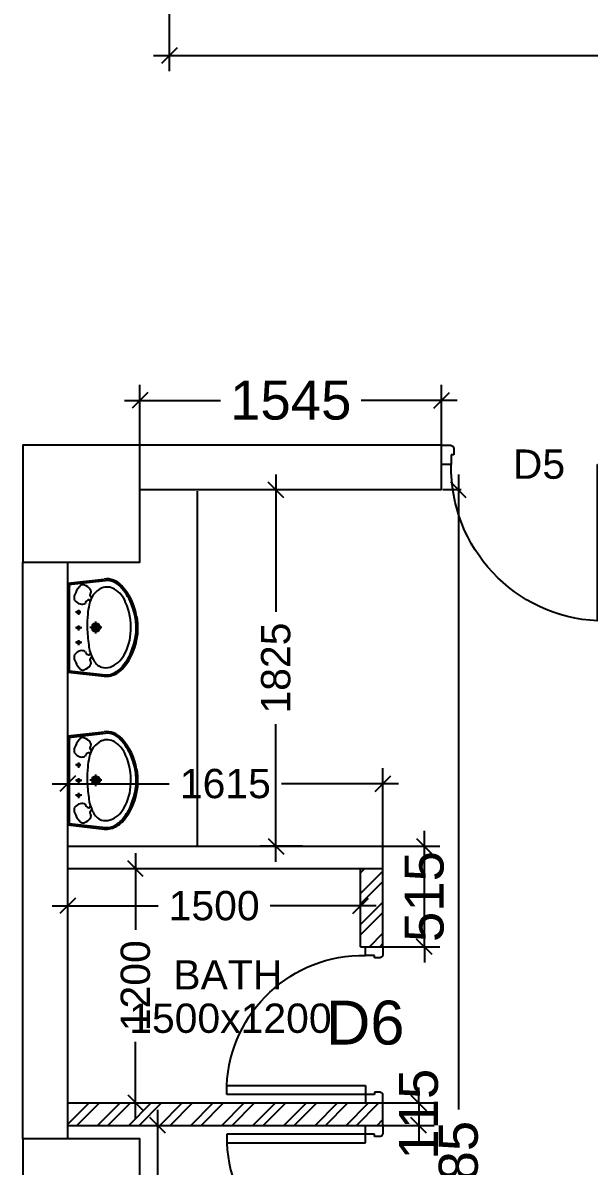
# Model space of a CAD drawing. Extents: x 7620542 to 7843793, y -6476226 to -6093835.
# Drawn here: x 7754299 to 7757200, y -6368625 to -6362768 of the extents above; entities that cross this region are included whole.
import ezdxf
from ezdxf.enums import TextEntityAlignment as Align

# ---------------------------------------------------------------- set-up
doc = ezdxf.new("R2010")
doc.units = 0
doc.header["$LTSCALE"] = 600
doc.header["$MEASUREMENT"] = 0
doc.header["$PDMODE"] = 35
doc.layers.get('0').update_dxf_attribs({"linetype": 'CONTINUOUS'})
doc.layers.get('Defpoints').update_dxf_attribs({"linetype": 'CONTINUOUS'})
for name, color, linetype in [('DOOR', 32, 'CONTINUOUS'), ('joinery', 7, 'CONTINUOUS'), ('LA-column', 3, 'CONTINUOUS'), ('Room Dim', 1, 'CONTINUOUS'), ('T Wall', 8, 'CONTINUOUS'), ('TEXT', 6, 'CONTINUOUS'), ('Toi-Euip', 8, 'CONTINUOUS'), ('Toi. Wall Hat', 3, 'CONTINUOUS'), ('Walls', 7, 'CONTINUOUS'), ('Working Dim', 5, 'CONTINUOUS')]:
    doc.layers.add(name, color=color, linetype=linetype)
doc.styles.add('ari', font='arial.ttf')
doc.styles.add('ARIAL', font='arial.ttf')
doc.dimstyles.new('int. dim', dxfattribs={"dimtxt": 450, "dimasz": 80, "dimexe": 80, "dimexo": 0, "dimgap": 70, "dimtad": 0, "dimdec": 0, "dimzin": 12, "dimdsep": 46, "dimtxsty": 'ari', "dimblk": 'OBLIQUE', "dimcen": 2, "dimdle": 80, "dimclrd": 256, "dimclre": 256, "dimclrt": 6, "dimadec": 0, "dimazin": 0, "dimtfac": 1, "dimtdec": 0, "dimtix": 1, "dimtmove": 2, "dimatfit": 3, "dimfxl": 1, "dimtolj": 1, "dimtzin": 0, "dimlwd": -1, "dimlwe": -1, "dimarcsym": 0})

# ---------------------------------------------------------------- blocks, each defined once
blk = doc.blocks.new('1000')
at = {"layer": 'DOOR'}
for p, q in [((0, -100), (0, 0)), ((0, 0), (49.7, 0)), ((49.7, 0), (49.7, -2.2)), ((63.2, -49.5), (49.7, -49.5)), ((49.7, -49.5), (49.7, -100)), ((63.2, -13.5), (61, -13.5)), ((63.2, -13.5), (63.2, -49.5)), ((836.8, -13.5), (836.8, -49.5)), ((836.8, -13.5), (839, -13.5)), ((836.8, -49.5), (850.3, -49.5)), ((850.3, 0), (850.3, -2.2)), ((900, 0), (850.3, 0)), ((850.3, -49.5), (850.3, -100)), ((900, -100), (900, 0)), ((49.7, -100), (0, -100)), ((49.7, -100), (49.7, -900.6)), ((100.2, -100), (49.7, -100)), ((100.2, -900.6), (100.2, -100)), ((850.3, -100), (900, -100)), ((49.7, -900.6), (100.2, -900.6))]:
    blk.add_line(p, q, dxfattribs=at)
for centre, major_axis, start_param, end_param in [((49.7, -13.5), (-7.95, 7.95), 3.926991, 5.497787), ((850.3, -13.5), (7.95, 7.95), 0.785398, 2.356194)]:
    blk.add_ellipse(centre, major_axis=major_axis, ratio=1, start_param=start_param, end_param=end_param, dxfattribs=at)
at = {"layer": 'DOOR', "color": 145}
blk.add_ellipse((64.3, -115.3), major_axis=(-519.7, 589.8), ratio=1, start_param=2.464943, end_param=4.009476, dxfattribs=at)
blk = doc.blocks.new('A$C1E9F72C1')
at = {"layer": 'Toi-Euip', "color": 8}
for p, q in [((-228.2, 0), (-249, -186.3)), ((-228.2, 0), (228.2, 0)), ((228.2, 0), (249, -186.3)), ((-220.9, -6.6), (-241.8, -193.1)), ((-212.9, -9.7), (208.6, -9.7)), ((-63.8, -54.9), (-90.3, -54.9)), ((-76, -72.5), (-76, -39.7)), ((11.6, -54.9), (-14.9, -54.9)), ((-0.6, -72.5), (-0.6, -39.7)), ((91.5, -54.9), (65.1, -54.9)), ((79.3, -67.3), (79.3, -39.7)), ((220.8, -6.2), (241.8, -193.1)), ((0.9, -174.9), (0.9, -113)), ((-29.6, -144.6), (31.2, -144.6))]:
    blk.add_line(p, q, dxfattribs=at)
for centre, radius in [((-76, -54.9), 6.49), ((-0.6, -54.9), 6.49), ((79.3, -54.9), 6.49), ((0.9, -144.6), 21.7), ((0.9, -144.6), 15.6), ((0.9, -144.6), 11)]:
    blk.add_circle(centre, radius, dxfattribs=at)
for centre, radius, start, end in [((-208.1, 14.7), 24.9, 216.2215, 258.85487), ((207.9, 16.2), 26, 271.42036, 321.25129), ((-196.3, -76.7), 20.9, 116.80905, 207.50919), ((-125, -156.3), 127.2, 109.58641, 129.40175), ((-151.5, -66.7), 34.3, 68.64386, 118.08079), ((-167.5, -75.4), 49.6, 12.80704, 54.9415), ((169.6, -75.4), 49.6, 125.0585, 167.19296), ((153.6, -66.7), 34.3, 61.91921, 111.35614), ((127.1, -156.3), 127.2, 50.59825, 70.41359), ((198.5, -76.7), 20.9, 332.49081, 63.19095), ((-160.4, -68.2), 57.4, 198.35041, 235.03309), ((-181.8, -101.4), 18, 230.4642, 309.53581), ((-164.3, -121.5), 8.67, 53.89261, 133.95969), ((-76.5, -275.6), 168.3, 94.02807, 120.40977), ((-162.9, -122.5), 8.8, 329.67126, 65.48955), ((-131.5, -107.7), 8.62, 142.69611, 276.84736), ((-114.5, -115.3), 27, 106.38602, 151.72849), ((-150, -73.3), 32.2, 330.07912, 16.03456), ((34.9, -905.9), 807.6, 92.47999, 98.77724), ((-3.2, -837.5), 738.4, 84.45177, 89.75687), ((46.1, -400.7), 299, 76.17326, 85.7679), ((102.1, -220), 110.7, 24.97787, 81.97978), ((152.1, -73.3), 32.2, 163.96544, 209.92088), ((116.6, -115.3), 27, 28.27151, 73.61398), ((134.9, -107.4), 7.45, 281.31974, 41.70163), ((164.3, -121.7), 7.8, 112.06932, 194.84772), ((166.5, -121.5), 8.67, 46.04031, 126.10739), ((183.9, -101.4), 18, 230.46419, 309.5358), ((162.5, -68.2), 57.4, 304.96691, 341.64959), ((-110.1, -193), 95.5, 167.34537, 194.41456), ((-129.4, -204.5), 80.8, 113.61868, 156.30705), ((136.7, -201.5), 71.5, 327.59194, 23.22206), ((-165.7, -196.5), 84, 173.00409, 196.76082), ((-141.4, -199.1), 106.9, 191.44792, 227.66), ((-163.3, -200.1), 78.8, 174.85979, 213.20886), ((-82.7, -174.7), 127.1, 199.30539, 242.2025), ((146.7, -197.7), 95.2, 311.91048, 2.7762), ((149.6, -199.6), 100.3, 311.38312, 7.60576), ((-120.4, -183.5), 124.2, 208.78543, 238.15851), ((-15.6, -66.9), 289.4, 226.88006, 256.31993), ((-54.2, -135.8), 202, 229.31459, 253.01061), ((-13.2, -73.3), 249.6, 238.9436, 269.48126), ((11.5, -60.2), 296.4, 278.97703, 313.61545), ((18.1, -68), 277.7, 292.33265, 313.78267), ((77.5, -165.5), 140.9, 291.68677, 328.13967), ((0.4, -45.6), 305.3, 248.15029, 293.80492), ((-3.9, -83.4), 276.6, 253.14844, 282.86095), ((4.7, -23.5), 300.1, 266.15461, 294.58929)]:
    blk.add_arc(centre, radius, start, end, dxfattribs=at)
blk = doc.blocks.new('_Oblique')
at = {"color": 0, "linetype": 'ByBlock', "lineweight": -2}
blk.add_line((-0.5, -0.5), (0.5, 0.5), dxfattribs=at)
blk = doc.blocks.new('*D603')
at = {"layer": 'Defpoints', "color": 0, "transparency": 16777216}
for p in [(7754766.8, -6368416.2, -0.7), (7754989.4, -6368416.2), (7754766.8, -6369616.2, -0.7)]:
    blk.add_point(p, dxfattribs=at)
at = {"layer": 'Working Dim', "transparency": 16777216}
for p, q in [((7754989.4, -6368336.2), (7754989.4, -6368729.6)), ((7754766.8, -6368416.2), (7755069.4, -6368416.2)), ((7754989.4, -6369696.2), (7754989.4, -6369302.9)), ((7754766.8, -6369616.2), (7755069.4, -6369616.2))]:
    blk.add_line(p, q, dxfattribs=at)
at = {"layer": 'Working Dim', "transparency": 16777216, "xscale": 80, "yscale": 80, "zscale": 80}
for p, rotation in [((7754989.4, -6368416.2), 90), ((7754989.4, -6369616.2), 270)]:
    blk.add_blockref('_Oblique', p, dxfattribs=dict(at, rotation=rotation))
at = {"layer": 'Working Dim', "color": 6, "transparency": 16777216, "insert": (7754989.4, -6369016.2), "char_height": 150, "attachment_point": 5, "rotation": 90, "style": 'ari'}
blk.add_mtext('\\A1;1200', dxfattribs=at)
blk = doc.blocks.new('*D605')
at = {"layer": 'Defpoints', "color": 0, "transparency": 16777216}
for p in [(7754749.1, -6367100.7, 5.1), (7754875.9, -6367100.7), (7754749.1, -6368300.2, -0.7)]:
    blk.add_point(p, dxfattribs=at)
at = {"layer": 'Working Dim', "transparency": 16777216}
for p, q in [((7754875.9, -6367020.7), (7754875.9, -6367413.8)), ((7754749.1, -6367100.7), (7754955.9, -6367100.7)), ((7754875.9, -6368380.2), (7754875.9, -6367987.1)), ((7754749.1, -6368300.2), (7754955.9, -6368300.2))]:
    blk.add_line(p, q, dxfattribs=at)
at = {"layer": 'Working Dim', "transparency": 16777216, "xscale": 80, "yscale": 80, "zscale": 80}
for p, rotation in [((7754875.9, -6367100.7), 90), ((7754875.9, -6368300.2), 270)]:
    blk.add_blockref('_Oblique', p, dxfattribs=dict(at, rotation=rotation))
at = {"layer": 'Working Dim', "color": 6, "transparency": 16777216, "insert": (7754875.9, -6367700.5), "char_height": 150, "attachment_point": 5, "rotation": 90, "style": 'ari'}
blk.add_mtext('\\A1;1200', dxfattribs=at)
blk = doc.blocks.new('*D606')
at = {"layer": 'Defpoints', "color": 0, "transparency": 16777216}
for p in [(7756028.9, -6367291.3), (7754528.9, -6367437.1, 5.1), (7756028.9, -6367437.1, -0.7)]:
    blk.add_point(p, dxfattribs=at)
at = {"layer": 'Working Dim', "transparency": 16777216}
for p, q in [((7754528.9, -6367437.1), (7754528.9, -6367211.3)), ((7756028.9, -6367437.1), (7756028.9, -6367211.3)), ((7754448.9, -6367291.3), (7754992.2, -6367291.3)), ((7756108.9, -6367291.3), (7755565.5, -6367291.3))]:
    blk.add_line(p, q, dxfattribs=at)
at = {"layer": 'Working Dim', "transparency": 16777216, "xscale": 80, "yscale": 80, "zscale": 80, "rotation": 180}
blk.add_blockref('_Oblique', (7754528.9, -6367291.3), dxfattribs=at)
at = {"layer": 'Working Dim', "transparency": 16777216, "xscale": 80, "yscale": 80, "zscale": 80}
blk.add_blockref('_Oblique', (7756028.9, -6367291.3), dxfattribs=at)
at = {"layer": 'Working Dim', "color": 6, "transparency": 16777216, "insert": (7755278.9, -6367291.3), "char_height": 150, "attachment_point": 5, "style": 'ari'}
blk.add_mtext('\\A1;1500', dxfattribs=at)
blk = doc.blocks.new('*D609')
at = {"layer": 'Defpoints', "color": 0, "transparency": 16777216}
for p in [(7756530.9, -6365160.7), (7756544, -6365160.7, 5.1), (7756940.1, -6372245.7, 5.1)]:
    blk.add_point(p, dxfattribs=at)
at = {"layer": 'Working Dim', "transparency": 16777216}
for p, q in [((7756530.9, -6365080.7), (7756530.9, -6368334.6)), ((7756544, -6365160.7), (7756450.9, -6365160.7)), ((7756530.9, -6372325.7), (7756530.9, -6369071.8)), ((7756940.1, -6372245.7), (7756450.9, -6372245.7))]:
    blk.add_line(p, q, dxfattribs=at)
at = {"layer": 'Working Dim', "transparency": 16777216, "xscale": 80, "yscale": 80, "zscale": 80}
for p, rotation in [((7756530.9, -6365160.7), 90), ((7756530.9, -6372245.7), 270)]:
    blk.add_blockref('_Oblique', p, dxfattribs=dict(at, rotation=rotation))
at = {"layer": 'Working Dim', "color": 6, "transparency": 16777216, "insert": (7756530.9, -6368703.2), "char_height": 200, "attachment_point": 5, "rotation": 90, "style": 'ari'}
blk.add_mtext('\\A1;7085', dxfattribs=at)
blk = doc.blocks.new('*D610')
at = {"layer": 'Defpoints', "color": 0, "transparency": 16777216}
for p in [(7755595.1, -6365160.7), (7755721.4, -6365160.7, 4.5), (7755730.8, -6366985.7, 5.1)]:
    blk.add_point(p, dxfattribs=at)
at = {"layer": 'Working Dim', "transparency": 16777216}
for p, q in [((7755595.1, -6365080.7), (7755595.1, -6365785.7)), ((7755721.4, -6365160.7), (7755515.1, -6365160.7)), ((7755595.1, -6367065.7), (7755595.1, -6366360.7)), ((7755730.8, -6366985.7), (7755515.1, -6366985.7))]:
    blk.add_line(p, q, dxfattribs=at)
at = {"layer": 'Working Dim', "transparency": 16777216, "xscale": 80, "yscale": 80, "zscale": 80}
for p, rotation in [((7755595.1, -6365160.7), 90), ((7755595.1, -6366985.7), 270)]:
    blk.add_blockref('_Oblique', p, dxfattribs=dict(at, rotation=rotation))
at = {"layer": 'Working Dim', "color": 6, "transparency": 16777216, "insert": (7755595.1, -6366073.2), "char_height": 150, "attachment_point": 5, "rotation": 90, "style": 'ari'}
blk.add_mtext('\\A1;1825', dxfattribs=at)
blk = doc.blocks.new('*D611')
at = {"layer": 'Defpoints', "color": 0, "transparency": 16777216}
for p in [(7754528.9, -6366665.7), (7754528.9, -6366985.7, 5.1), (7756143.9, -6366985.7, 5.1)]:
    blk.add_point(p, dxfattribs=at)
at = {"layer": 'Working Dim', "transparency": 16777216}
for p, q in [((7754528.9, -6366985.7), (7754528.9, -6366585.7)), ((7756143.9, -6366985.7), (7756143.9, -6366585.7)), ((7754448.9, -6366665.7), (7755048.9, -6366665.7)), ((7756223.9, -6366665.7), (7755623.9, -6366665.7))]:
    blk.add_line(p, q, dxfattribs=at)
at = {"layer": 'Working Dim', "transparency": 16777216, "xscale": 80, "yscale": 80, "zscale": 80, "rotation": 180}
blk.add_blockref('_Oblique', (7754528.9, -6366665.7), dxfattribs=at)
at = {"layer": 'Working Dim', "transparency": 16777216, "xscale": 80, "yscale": 80, "zscale": 80}
blk.add_blockref('_Oblique', (7756143.9, -6366665.7), dxfattribs=at)
at = {"layer": 'Working Dim', "color": 6, "transparency": 16777216, "insert": (7755336.4, -6366665.7), "char_height": 150, "attachment_point": 5, "style": 'ari'}
blk.add_mtext('\\A1;1615', dxfattribs=at)
blk = doc.blocks.new('*D329')
at = {"layer": 'Defpoints', "color": 0, "transparency": 16777216}
for p in [(7754898.9, -6364701.6), (7754898.9, -6364930.7, 13.1), (7756444, -6364930.7, 5.1)]:
    blk.add_point(p, dxfattribs=at)
at = {"layer": 'Working Dim', "transparency": 16777216}
for p, q in [((7754898.9, -6364930.7), (7754898.9, -6364621.6)), ((7756444, -6364930.7), (7756444, -6364621.6)), ((7754818.9, -6364701.6), (7755311.5, -6364701.6)), ((7756524, -6364701.6), (7756031.4, -6364701.6))]:
    blk.add_line(p, q, dxfattribs=at)
at = {"layer": 'Working Dim', "transparency": 16777216, "xscale": 80, "yscale": 80, "zscale": 80, "rotation": 180}
blk.add_blockref('_Oblique', (7754898.9, -6364701.6), dxfattribs=at)
at = {"layer": 'Working Dim', "transparency": 16777216, "xscale": 80, "yscale": 80, "zscale": 80}
blk.add_blockref('_Oblique', (7756444, -6364701.6), dxfattribs=at)
at = {"layer": 'Working Dim', "color": 6, "transparency": 16777216, "insert": (7755671.4, -6364701.6), "char_height": 200, "attachment_point": 5, "style": 'ari'}
blk.add_mtext('\\A1;1545', dxfattribs=at)
blk = doc.blocks.new('*D336')
at = {"layer": 'Defpoints', "color": 0, "transparency": 16777216}
for p in [(7756143.9, -6368301.2, -0.7), (7756143.9, -6368416.2, -0.7), (7756326.9, -6368416.2)]:
    blk.add_point(p, dxfattribs=at)
at = {"layer": 'Working Dim', "transparency": 16777216}
for p, q in [((7756326.9, -6368301.2), (7756326.9, -6368221.2)), ((7756143.9, -6368301.2), (7756406.9, -6368301.2)), ((7756326.9, -6368301.2), (7756326.9, -6368416.2)), ((7756143.9, -6368416.2), (7756406.9, -6368416.2)), ((7756326.9, -6368416.2), (7756326.9, -6368496.2))]:
    blk.add_line(p, q, dxfattribs=at)
at = {"layer": 'Working Dim', "transparency": 16777216, "xscale": 80, "yscale": 80, "zscale": 80}
for p, rotation in [((7756326.9, -6368301.2), 270), ((7756326.9, -6368416.2), 90)]:
    blk.add_blockref('_Oblique', p, dxfattribs=dict(at, rotation=rotation))
at = {"layer": 'Working Dim', "color": 6, "transparency": 16777216, "insert": (7756326.9, -6368358.7), "char_height": 200, "attachment_point": 5, "rotation": 90, "style": 'ari'}
blk.add_mtext('\\A1;115', dxfattribs=at)
blk = doc.blocks.new('*D337')
at = {"layer": 'Defpoints', "color": 0, "transparency": 16777216}
for p in [(7756143.9, -6366986.2, -0.7), (7756355.9, -6366986.2), (7756143.9, -6367501.2, -0.7)]:
    blk.add_point(p, dxfattribs=at)
at = {"layer": 'Working Dim', "transparency": 16777216}
for p, q in [((7756355.9, -6366986.2), (7756355.9, -6366906.2)), ((7756143.9, -6366986.2), (7756435.9, -6366986.2)), ((7756355.9, -6367501.2), (7756355.9, -6366986.2)), ((7756143.9, -6367501.2), (7756435.9, -6367501.2)), ((7756355.9, -6367501.2), (7756355.9, -6367581.2))]:
    blk.add_line(p, q, dxfattribs=at)
at = {"layer": 'Working Dim', "transparency": 16777216, "xscale": 80, "yscale": 80, "zscale": 80}
for p, rotation in [((7756355.9, -6366986.2), 270), ((7756355.9, -6367501.2), 90)]:
    blk.add_blockref('_Oblique', p, dxfattribs=dict(at, rotation=rotation))
at = {"layer": 'Working Dim', "color": 6, "transparency": 16777216, "insert": (7756355.9, -6367243.7), "char_height": 200, "attachment_point": 5, "rotation": 90, "style": 'ari'}
blk.add_mtext('\\A1;515', dxfattribs=at)
blk = doc.blocks.new('*D347')
at = {"layer": 'Defpoints', "color": 0, "transparency": 16777216}
for p in [(7755049, -6362530.4, 14.4), (7760689, -6362530.4, 9.2), (7760689, -6362935.4)]:
    blk.add_point(p, dxfattribs=at)
at = {"layer": 'Working Dim', "transparency": 16777216}
for p, q in [((7755049, -6362530.4), (7755049, -6363015.4)), ((7760689, -6362530.4), (7760689, -6363015.4)), ((7754969, -6362935.4), (7757500.7, -6362935.4)), ((7760769, -6362935.4), (7758237.3, -6362935.4))]:
    blk.add_line(p, q, dxfattribs=at)
at = {"layer": 'Working Dim', "transparency": 16777216, "xscale": 80, "yscale": 80, "zscale": 80, "rotation": 180}
blk.add_blockref('_Oblique', (7755049, -6362935.4), dxfattribs=at)
at = {"layer": 'Working Dim', "transparency": 16777216, "xscale": 80, "yscale": 80, "zscale": 80}
blk.add_blockref('_Oblique', (7760689, -6362935.4), dxfattribs=at)
at = {"layer": 'Working Dim', "color": 6, "transparency": 16777216, "insert": (7757869, -6362935.4), "char_height": 200, "attachment_point": 5, "style": 'ari'}
blk.add_mtext('\\A1;5640', dxfattribs=at)

msp = doc.modelspace()

# ---------------------------------------------------------------- hatches: boundary and pattern name
at = {"layer": 'Toi. Wall Hat'}
h = msp.add_hatch(dxfattribs=at)
h.set_pattern_fill('ANSI32', color=10, scale=300, style=0)
h.set_pattern_definition([(45, (832124.71, 8e-06), (-79.5495129, 79.5495129), []), (45, (832177.74, 8e-06), (-79.5495129, 79.5495129), [])])
h.paths.add_polyline_path([(7757759.016, -6367100.694), (7757644.016, -6367100.694), (7757644.016, -6367501.224), (7757759.016, -6367501.224)])
h.paths.add_polyline_path([(7756143.883, -6367100.694), (7756028.883, -6367100.694), (7756028.883, -6367501.224), (7756143.883, -6367501.224)])
h.paths.add_polyline_path([(7756143.883, -6368301.224), (7754528.883, -6368301.224), (7754528.883, -6368416.224), (7756143.883, -6368416.224)])
h.paths.add_polyline_path([(7759259.016, -6368301.224), (7757644.016, -6368301.224), (7757644.016, -6368416.224), (7759259.016, -6368416.224)])
h.paths.add_polyline_path([(7759259.016, -6369616.224), (7757759.016, -6369616.224), (7757759.016, -6369216.224), (7757644.016, -6369216.224), (7757644.016, -6370131.224), (7757759.016, -6370131.224), (7757759.016, -6369731.224), (7759259.016, -6369731.224)])
h.paths.add_polyline_path([(7756143.883, -6369216.224), (7756028.883, -6369216.224), (7756028.883, -6369616.224), (7754528.883, -6369616.224), (7754528.883, -6369731.224), (7756028.883, -6369731.224), (7756028.883, -6370131.224), (7756143.883, -6370131.224)])
h.paths.add_polyline_path([(7756143.883, -6370931.224), (7754528.883, -6370931.224), (7754528.883, -6371046.224), (7756143.883, -6371046.224)])
h.paths.add_polyline_path([(7756143.883, -6371846.224), (7756028.883, -6371846.224), (7756028.883, -6372245.694), (7756143.883, -6372245.694)])
h.paths.add_polyline_path([(7757759.016, -6371846.224), (7757644.016, -6371846.224), (7757644.016, -6372245.694), (7757759.016, -6372245.694)])
h.paths.add_polyline_path([(7759259.016, -6370931.224), (7757644.016, -6370931.224), (7757644.016, -6371046.224), (7759259.016, -6371046.224)])

# ---------------------------------------------------------------- linework, layer by layer
at = {"layer": 'LA-column', "color": 2}
for points, elevation in [([(7754298.972, -6365530.614), (7754898.972, -6365530.614), (7754898.972, -6364930.614), (7754298.972, -6364930.614)], -13.799), ([(7754298.972, -6369085.577), (7754898.972, -6369085.577), (7754898.972, -6368485.577), (7754298.972, -6368485.577)], -9.699)]:
    msp.add_lwpolyline(points, close=True, dxfattribs=dict(at, elevation=elevation))
at = {"layer": 'T Wall', "color": 6, "linetype": 'Continuous'}
for p, q in [((7756143.883, -6367501.224, -14.83), (7756143.883, -6366986.224, -14.83)), ((7756028.883, -6367501.224, -14.83), (7756028.883, -6367101.224, -14.83)), ((7756028.883, -6367501.224, -14.83), (7756143.883, -6367501.224, -14.83)), ((7754528.883, -6368301.224, -14.83), (7756143.883, -6368301.224, -14.83)), ((7756143.883, -6368416.224, -14.83), (7756143.883, -6368301.224, -14.83)), ((7754528.883, -6368416.224, -14.83), (7756143.883, -6368416.224, -14.83))]:
    msp.add_line(p, q, dxfattribs=at)
at = {"layer": 'Toi-Euip', "linetype": 'Continuous'}
msp.add_line((7755192.833, -6366986.224, -14.83), (7755192.833, -6365166.224, -14.83), dxfattribs=at)
at = {"layer": 'Walls', "linetype": 'Continuous'}
for p, q in [((7756444.016, -6364930.651, -14.83), (7754898.876, -6364930.698, -14.83)), ((7756444.016, -6365160.694, -14.83), (7756444.016, -6364930.619, -14.83)), ((7756444.016, -6365160.651, -14.83), (7754898.876, -6365160.698, -14.83)), ((7754298.882, -6368485.661, -14.83), (7754298.882, -6365530.698, -14.83)), ((7754528.883, -6368485.661, -14.83), (7754528.883, -6365530.698, -14.83)), ((7754528.883, -6366985.694, -14.83), (7756143.883, -6366985.694, -14.83)), ((7756143.883, -6367100.694, -14.83), (7756143.883, -6366985.694, -14.83)), ((7754528.883, -6367100.694, -14.83), (7756143.883, -6367100.694, -14.83))]:
    msp.add_line(p, q, dxfattribs=at)

# ---------------------------------------------------------------- block references
at = {"layer": 'DOOR', "linetype": 'Continuous'}
for p, xscale, yscale, zscale, rotation in [((7757344.011, -6364930.734, -14.83), -0.9999942043796431, 0.9999942099675536, 0.9999942089672142, 359.9999871933211), ((7756143.775, -6368301.224, -14.83), -0.8888888880610685, 0.8888888927176595, 0.8888888919152134, 269.9999872734366), ((7756143.883, -6368416.224, -14.83), 0.8888888880610689, 0.8888888880610689, 0.8888888880610689, 270.0000128466253)]:
    msp.add_blockref('1000', p, dxfattribs=dict(at, xscale=xscale, yscale=yscale, zscale=zscale, rotation=rotation))
at = {"layer": 'Toi-Euip', "color": 31, "rotation": 90}
for p in [(7754528.883, -6365865.955, -14.83), (7754528.883, -6366648.786, -14.83)]:
    msp.add_blockref('A$C1E9F72C1', p, dxfattribs=at)

# ---------------------------------------------------------------- texts
at = {"layer": 'joinery', "style": 'ari'}
msp.add_text('D6', height=225, dxfattribs=at).set_placement((7756053.24, -6368001.808, -14.83), align=Align.CENTER)
at = {"layer": 'Room Dim', "style": 'ARIAL'}
msp.add_text('1500x1200', height=150, dxfattribs=at).set_placement((7755362.209, -6367941.933, -14.83), align=Align.CENTER)
at = {"layer": 'TEXT', "color": 7, "style": 'ARIAL'}
msp.add_text('BATH', height=150, dxfattribs=at).set_placement((7755349.161, -6367719.649, -14.83), align=Align.CENTER)
at = {"layer": 'Walls', "linetype": 'Continuous', "style": 'ari'}
msp.add_text('D5', height=150, dxfattribs=at).set_placement((7756943.138, -6365103.347, -14.83), align=Align.CENTER)

# ---------------------------------------------------------------- dimensions: what is measured, and where the dimension line sits
at = {"layer": 'Working Dim'}
for base, p1, p2, override, picture, middle in [((7760689.016, -6362935.448, -14.83), (7755048.964, -6362530.423, -0.468), (7760689.016, -6362530.423, -5.599), {"dimtxt": 200}, '*D347', (7757868.99, -6362935.448, -14.83)), ((7754898.876, -6364701.565, -14.83), (7756444.016, -6364930.651, -9.699), (7754898.876, -6364930.698, -1.72), {"dimtxt": 200}, '*D329', (7755671.446, -6364701.565, -14.83)), ((7754528.883, -6366665.722, -14.83), (7756143.883, -6366985.694, -9.699), (7754528.883, -6366985.694, -9.699), {"dimtxt": 150}, '*D611', (7755336.383, -6366665.722, -14.83)), ((7756028.883, -6367291.32, -14.83), (7754528.883, -6367437.086, -9.699), (7756028.883, -6367437.086, -15.522), {"dimtxt": 150}, '*D606', (7755278.883, -6367291.32, -14.83))]:
    dim = msp.add_linear_dim(base=base, p1=p1, p2=p2, dimstyle='int. dim', override=override, dxfattribs=at)
    dim.commit()
    dim.dimension.update_dxf_attribs({"geometry": picture, "text_midpoint": middle})
for base, p1, p2, override, picture, middle in [((7755595.102, -6365160.651, -14.83), (7755730.822, -6366985.694, -9.699), (7755721.449, -6365160.651, -10.325), {"dimtxt": 150}, '*D610', (7755595.102, -6366073.172, -14.83)), ((7756530.883, -6365160.694, -14.83), (7756940.08, -6372245.694, -9.699), (7756544.016, -6365160.694, -9.699), {"dimtxt": 200}, '*D609', (7756530.883, -6368703.194, -14.83)), ((7756355.931, -6366986.224, -14.83), (7756143.883, -6367501.224, -15.522), (7756143.883, -6366986.224, -15.522), {"dimtxt": 200}, '*D337', (7756355.931, -6367243.724, -14.83)), ((7754875.882, -6367100.694, -14.83), (7754749.135, -6368300.224, -15.522), (7754749.135, -6367100.694, -9.699), {"dimtxt": 150}, '*D605', (7754875.882, -6367700.459, -14.83)), ((7756326.872, -6368416.224, -14.83), (7756143.883, -6368301.224, -15.522), (7756143.883, -6368416.224, -15.522), {"dimtxt": 200}, '*D336', (7756326.872, -6368358.724, -14.83)), ((7754989.359, -6368416.224, -14.83), (7754766.833, -6369616.224, -15.522), (7754766.833, -6368416.224, -15.522), {"dimtxt": 150}, '*D603', (7754989.359, -6369016.224, -14.83))]:
    dim = msp.add_linear_dim(base=base, p1=p1, p2=p2, angle=90, dimstyle='int. dim', override=override, dxfattribs=at)
    dim.commit()
    dim.dimension.update_dxf_attribs({"geometry": picture, "text_midpoint": middle})

doc.saveas('drawing.dxf')
